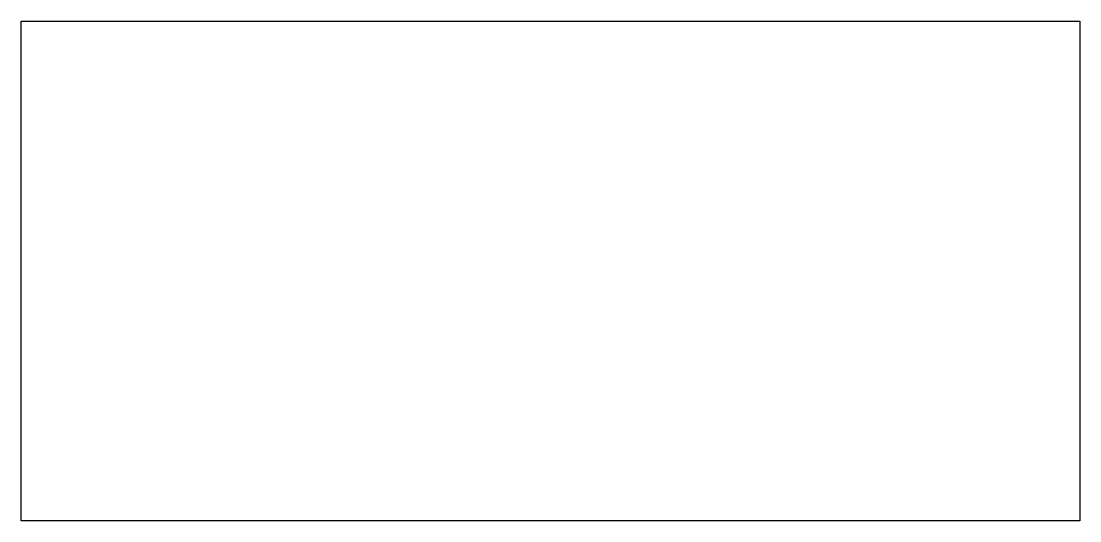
# Model space of a CAD drawing. Header units: millimetres. Extents: x 3 to 143, y 14 to 80.
import ezdxf

# ---------------------------------------------------------------- set-up
doc = ezdxf.new("R2010")
doc.units = ezdxf.units.MM
doc.layers.add('Edge.Cuts', color=1, linetype='CONTINUOUS')

msp = doc.modelspace()

# ---------------------------------------------------------------- linework, layer by layer
at = {"layer": 'Edge.Cuts'}
msp.add_lwpolyline([(2.9234, 13.99), (2.9234, 79.99), (142.9234, 79.99), (142.9234, 13.99)], close=True, dxfattribs=at)

doc.saveas('drawing.dxf')
